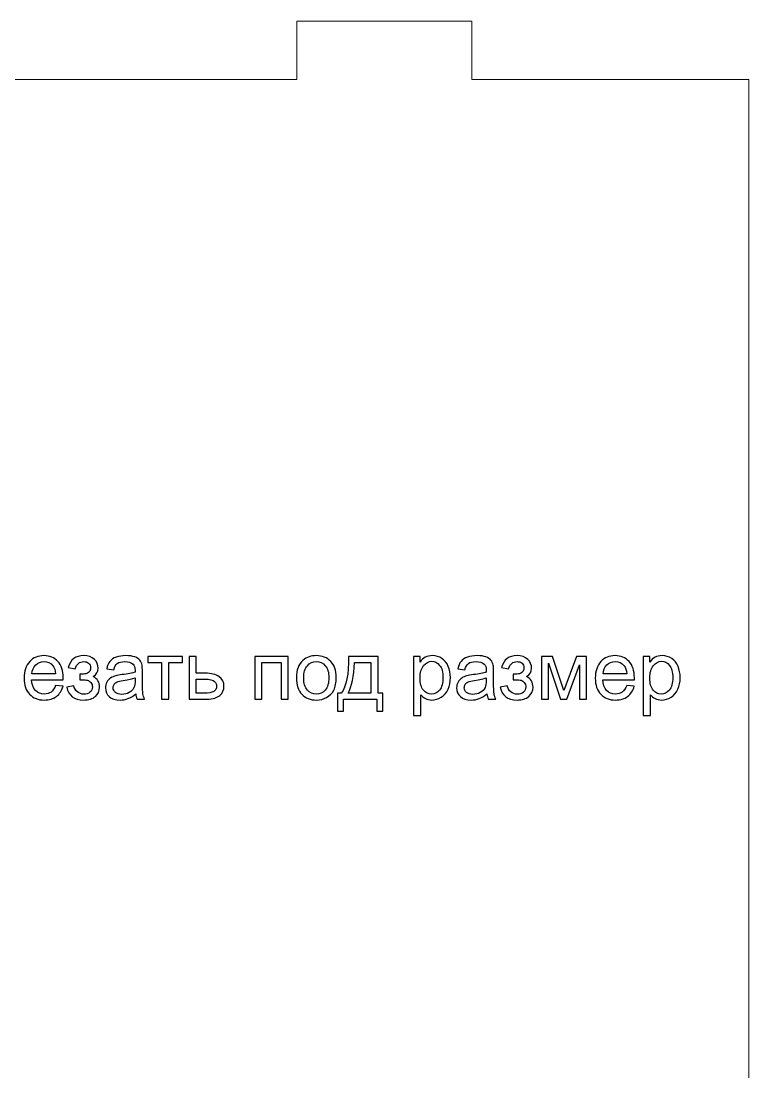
# Model space of a CAD drawing. Header units: millimetres. Extents: x -922 to 947, y -359 to 935.
# Drawn here: x 897.1 to 947, y 20.1 to 92.1 of the extents above; entities that cross this region are included whole.
import ezdxf

# ---------------------------------------------------------------- set-up
doc = ezdxf.new("R2010")
doc.units = ezdxf.units.MM
doc.header["$MEASUREMENT"] = 0
doc.layers.add('Layer 1', color=7, linetype='Continuous')

msp = doc.modelspace()

# ---------------------------------------------------------------- linework, layer by layer
at = {"layer": 'Layer 1', "color": 175, "lineweight": 18}
msp.add_open_spline([(866.0248, 88.1276), (866.0248, 88.1276), (866.0248, 92.1276), (866.0248, 92.1276), (866.0248, 92.1276), (866.0248, 92.1276), (878.0247, 92.1276), (878.0247, 92.1276), (878.0247, 92.1276), (878.0247, 92.1276), (878.0247, 88.1276), (878.0247, 88.1276), (878.0247, 88.1276), (878.0247, 88.1276), (916.0248, 88.1276), (916.0248, 88.1276), (916.0248, 88.1276), (916.0248, 88.1276), (916.0248, 92.1276), (916.0248, 92.1276), (916.0248, 92.1276), (916.0248, 92.1276), (928.0247, 92.1276), (928.0247, 92.1276), (928.0247, 92.1276), (928.0247, 92.1276), (928.0247, 88.1276), (928.0247, 88.1276), (928.0247, 88.1276), (928.0247, 88.1276), (947.0248, 88.1276), (947.0248, 88.1276), (947.0248, 88.1276), (947.0248, 88.1276), (947.0248, -47.8724), (947.0248, -47.8724), (947.0248, -47.8724), (947.0248, -47.8724), (928.0247, -47.8724), (928.0247, -47.8724), (928.0247, -47.8724), (928.0247, -47.8724), (928.0247, -51.8724), (928.0247, -51.8724), (928.0247, -51.8724), (928.0247, -51.8724), (916.0248, -51.8724), (916.0248, -51.8724), (916.0248, -51.8724), (916.0248, -51.8724), (916.0248, -47.8724), (916.0248, -47.8724), (916.0248, -47.8724), (916.0248, -47.8724), (878.0247, -47.8724), (878.0247, -47.8724), (878.0247, -47.8724), (878.0247, -47.8724), (878.0247, -51.8724), (878.0247, -51.8724), (878.0247, -51.8724), (878.0247, -51.8724), (866.0248, -51.8724), (866.0248, -51.8724), (866.0248, -51.8724), (866.0248, -51.8724), (866.0248, -47.8724), (866.0248, -47.8724), (866.0248, -47.8724), (866.0248, -47.8724), (847.0247, -47.8724), (847.0247, -47.8724), (847.0247, -47.8724), (847.0247, -47.8724), (847.0247, 88.1276), (847.0247, 88.1276), (847.0247, 88.1276), (847.0247, 88.1276), (866.0248, 88.1276), (866.0248, 88.1276)], degree=3, knots=[0, 0, 0, 0, 0.047619, 0.047619, 0.047619, 0.047619, 0.0952381, 0.0952381, 0.0952381, 0.0952381, 0.1428571, 0.1428571, 0.1428571, 0.1428571, 0.1904762, 0.1904762, 0.1904762, 0.1904762, 0.2380952, 0.2380952, 0.2380952, 0.2380952, 0.2857143, 0.2857143, 0.2857143, 0.2857143, 0.3333333, 0.3333333, 0.3333333, 0.3333333, 0.3809524, 0.3809524, 0.3809524, 0.3809524, 0.4285714, 0.4285714, 0.4285714, 0.4285714, 0.4761905, 0.4761905, 0.4761905, 0.4761905, 0.5238095, 0.5238095, 0.5238095, 0.5238095, 0.5714286, 0.5714286, 0.5714286, 0.5714286, 0.6190476, 0.6190476, 0.6190476, 0.6190476, 0.6666667, 0.6666667, 0.6666667, 0.6666667, 0.7142857, 0.7142857, 0.7142857, 0.7142857, 0.7619048, 0.7619048, 0.7619048, 0.7619048, 0.8095238, 0.8095238, 0.8095238, 0.8095238, 0.8571429, 0.8571429, 0.8571429, 0.8571429, 0.9047619, 0.9047619, 0.9047619, 0.9047619, 1, 1, 1, 1], dxfattribs=at)
at = {"layer": 'Layer 1', "color": 250}
for points, knots in [([(899.4944, 46.6154), (899.4944, 46.6154), (900.0057, 46.548), (900.0057, 46.548), (900.0057, 46.548), (899.9261, 46.2511), (899.7772, 46.0198), (899.5599, 45.856), (899.5599, 45.856), (899.3427, 45.6921), (899.0655, 45.6097), (898.7275, 45.6097), (898.7275, 45.6097), (898.3024, 45.6097), (897.9653, 45.7408), (897.7162, 46.003), (897.7162, 46.003), (897.4671, 46.2642), (897.3426, 46.6322), (897.3426, 47.1051), (897.3426, 47.1051), (897.3426, 47.5939), (897.4681, 47.9741), (897.7199, 48.2437), (897.7199, 48.2437), (897.9718, 48.5144), (898.2986, 48.6492), (898.7003, 48.6492), (898.7003, 48.6492), (899.0889, 48.6492), (899.4064, 48.5172), (899.6526, 48.2522), (899.6526, 48.2522), (899.8989, 47.9872), (900.0225, 47.6145), (900.0225, 47.1341), (900.0225, 47.1341), (900.0225, 47.1051), (900.0216, 47.0611), (900.0197, 47.003), (900.0197, 47.003), (900.0197, 47.003), (897.8482, 47.003), (897.8482, 47.003), (897.8482, 47.003), (897.867, 46.6837), (897.9568, 46.4384), (898.1198, 46.2689), (898.1198, 46.2689), (898.2818, 46.0994), (898.485, 46.0142), (898.7275, 46.0142), (898.7275, 46.0142), (898.9082, 46.0142), (899.0627, 46.062), (899.1901, 46.1575), (899.1901, 46.1575), (899.3183, 46.253), (899.4195, 46.4056), (899.4944, 46.6154)], [0, 0, 0, 0, 0.0625, 0.0625, 0.0625, 0.0625, 0.125, 0.125, 0.125, 0.125, 0.1875, 0.1875, 0.1875, 0.1875, 0.25, 0.25, 0.25, 0.25, 0.3125, 0.3125, 0.3125, 0.3125, 0.375, 0.375, 0.375, 0.375, 0.4375, 0.4375, 0.4375, 0.4375, 0.5, 0.5, 0.5, 0.5, 0.5625, 0.5625, 0.5625, 0.5625, 0.625, 0.625, 0.625, 0.625, 0.6875, 0.6875, 0.6875, 0.6875, 0.75, 0.75, 0.75, 0.75, 0.8125, 0.8125, 0.8125, 0.8125, 0.875, 0.875, 0.875, 0.875, 1, 1, 1, 1]), ([(897.8763, 47.4076), (897.8763, 47.4076), (899.5, 47.4076), (899.5, 47.4076), (899.5, 47.4076), (899.4785, 47.6529), (899.4157, 47.8364), (899.3137, 47.9591), (899.3137, 47.9591), (899.1573, 48.1492), (898.9532, 48.2447), (898.7031, 48.2447), (898.7031, 48.2447), (898.4765, 48.2447), (898.2865, 48.1688), (898.1319, 48.0171), (898.1319, 48.0171), (897.9784, 47.8654), (897.8932, 47.6623), (897.8763, 47.4076)], [0, 0, 0, 0, 0.1666667, 0.1666667, 0.1666667, 0.1666667, 0.3333333, 0.3333333, 0.3333333, 0.3333333, 0.5, 0.5, 0.5, 0.5, 0.6666667, 0.6666667, 0.6666667, 0.6666667, 1, 1, 1, 1]), ([(901.1527, 46.9918), (901.1527, 46.9918), (901.1527, 47.3795), (901.1527, 47.3795), (901.1527, 47.3795), (901.3606, 47.3813), (901.5029, 47.3898), (901.5778, 47.4038), (901.5778, 47.4038), (901.6537, 47.4188), (901.7258, 47.4619), (901.7932, 47.5349), (901.7932, 47.5349), (901.8606, 47.6079), (901.8943, 47.6988), (901.8943, 47.8083), (901.8943, 47.8083), (901.8943, 47.9404), (901.8503, 48.0471), (901.7614, 48.1258), (901.7614, 48.1258), (901.6724, 48.2054), (901.5582, 48.2447), (901.4168, 48.2447), (901.4168, 48.2447), (901.1387, 48.2447), (900.9439, 48.0818), (900.8325, 47.7559), (900.8325, 47.7559), (900.8325, 47.7559), (900.3605, 47.8345), (900.3605, 47.8345), (900.3605, 47.8345), (900.5066, 48.3776), (900.8606, 48.6492), (901.4205, 48.6492), (901.4205, 48.6492), (901.7314, 48.6492), (901.9749, 48.5649), (902.1518, 48.3954), (902.1518, 48.3954), (902.3288, 48.226), (902.4168, 48.0237), (902.4168, 47.7887), (902.4168, 47.7887), (902.4168, 47.5518), (902.3017, 47.3626), (902.0722, 47.2231), (902.0722, 47.2231), (902.2193, 47.1444), (902.3288, 47.0442), (902.4028, 46.9225), (902.4028, 46.9225), (902.4758, 46.8008), (902.5123, 46.6566), (902.5123, 46.4899), (902.5123, 46.4899), (902.5123, 46.2286), (902.4168, 46.017), (902.2267, 45.8541), (902.2267, 45.8541), (902.0357, 45.6912), (901.7698, 45.6097), (901.4271, 45.6097), (901.4271, 45.6097), (900.7622, 45.6097), (900.3765, 45.9037), (900.2706, 46.4918), (900.2706, 46.4918), (900.2706, 46.4918), (900.737, 46.5929), (900.737, 46.5929), (900.737, 46.5929), (900.7791, 46.4075), (900.8643, 46.2633), (900.9935, 46.1612), (900.9935, 46.1612), (901.1227, 46.0592), (901.2698, 46.0086), (901.4364, 46.0086), (901.4364, 46.0086), (901.6031, 46.0086), (901.7417, 46.0554), (901.8522, 46.15), (901.8522, 46.15), (901.9627, 46.2436), (902.0179, 46.3635), (902.0179, 46.5096), (902.0179, 46.5096), (902.0179, 46.6229), (901.9833, 46.7212), (901.914, 46.8055), (901.914, 46.8055), (901.8447, 46.8897), (901.7707, 46.9422), (901.6921, 46.9628), (901.6921, 46.9628), (901.6134, 46.9843), (901.4711, 46.9946), (901.2651, 46.9946), (901.2651, 46.9946), (901.2482, 46.9946), (901.2108, 46.9937), (901.1527, 46.9918)], [0, 0, 0, 0, 0.037037, 0.037037, 0.037037, 0.037037, 0.0740741, 0.0740741, 0.0740741, 0.0740741, 0.1111111, 0.1111111, 0.1111111, 0.1111111, 0.1481481, 0.1481481, 0.1481481, 0.1481481, 0.1851852, 0.1851852, 0.1851852, 0.1851852, 0.2222222, 0.2222222, 0.2222222, 0.2222222, 0.2592593, 0.2592593, 0.2592593, 0.2592593, 0.2962963, 0.2962963, 0.2962963, 0.2962963, 0.3333333, 0.3333333, 0.3333333, 0.3333333, 0.3703704, 0.3703704, 0.3703704, 0.3703704, 0.4074074, 0.4074074, 0.4074074, 0.4074074, 0.4444444, 0.4444444, 0.4444444, 0.4444444, 0.4814815, 0.4814815, 0.4814815, 0.4814815, 0.5185185, 0.5185185, 0.5185185, 0.5185185, 0.5555556, 0.5555556, 0.5555556, 0.5555556, 0.5925926, 0.5925926, 0.5925926, 0.5925926, 0.6296296, 0.6296296, 0.6296296, 0.6296296, 0.6666667, 0.6666667, 0.6666667, 0.6666667, 0.7037037, 0.7037037, 0.7037037, 0.7037037, 0.7407407, 0.7407407, 0.7407407, 0.7407407, 0.7777778, 0.7777778, 0.7777778, 0.7777778, 0.8148148, 0.8148148, 0.8148148, 0.8148148, 0.8518519, 0.8518519, 0.8518519, 0.8518519, 0.8888889, 0.8888889, 0.8888889, 0.8888889, 0.9259259, 0.9259259, 0.9259259, 0.9259259, 1, 1, 1, 1]), ([(904.9872, 46.0367), (904.8037, 45.8803), (904.6267, 45.7708), (904.4572, 45.7061), (904.4572, 45.7061), (904.2877, 45.6415), (904.1061, 45.6097), (903.9113, 45.6097), (903.9113, 45.6097), (903.5911, 45.6097), (903.3448, 45.6874), (903.1725, 45.8438), (903.1725, 45.8438), (903.0002, 45.9992), (902.9141, 46.1987), (902.9141, 46.4412), (902.9141, 46.4412), (902.9141, 46.5835), (902.9468, 46.7137), (903.0114, 46.8317), (903.0114, 46.8317), (903.077, 46.9497), (903.1622, 47.0433), (903.2671, 47.1145), (903.2671, 47.1145), (903.3729, 47.1856), (903.4909, 47.2399), (903.6229, 47.2765), (903.6229, 47.2765), (903.7203, 47.3017), (903.8673, 47.3261), (904.063, 47.3504), (904.063, 47.3504), (904.4619, 47.3973), (904.7569, 47.4544), (904.9451, 47.5199), (904.9451, 47.5199), (904.9469, 47.5873), (904.9479, 47.6304), (904.9479, 47.6482), (904.9479, 47.6482), (904.9479, 47.8486), (904.9011, 47.99), (904.8074, 48.0724), (904.8074, 48.0724), (904.681, 48.1838), (904.4928, 48.2391), (904.2437, 48.2391), (904.2437, 48.2391), (904.0106, 48.2391), (903.8383, 48.1979), (903.7278, 48.1164), (903.7278, 48.1164), (903.6163, 48.0349), (903.5349, 47.8907), (903.4815, 47.6829), (903.4815, 47.6829), (903.4815, 47.6829), (902.9983, 47.7503), (902.9983, 47.7503), (902.9983, 47.7503), (903.0423, 47.9572), (903.1144, 48.1248), (903.2156, 48.2522), (903.2156, 48.2522), (903.3167, 48.3795), (903.4628, 48.4769), (903.6538, 48.5462), (903.6538, 48.5462), (903.8439, 48.6146), (904.0658, 48.6492), (904.3168, 48.6492), (904.3168, 48.6492), (904.5658, 48.6492), (904.769, 48.6202), (904.9254, 48.5612), (904.9254, 48.5612), (905.0808, 48.5022), (905.196, 48.4291), (905.2691, 48.3402), (905.2691, 48.3402), (905.3421, 48.2512), (905.3936, 48.1389), (905.4236, 48.0031), (905.4236, 48.0031), (905.4395, 47.9188), (905.4479, 47.7671), (905.4479, 47.5489), (905.4479, 47.5489), (905.4479, 47.5489), (905.4479, 46.8935), (905.4479, 46.8935), (905.4479, 46.8935), (905.4479, 46.4356), (905.4582, 46.1462), (905.4788, 46.0236), (905.4788, 46.0236), (905.4985, 45.9009), (905.5397, 45.7839), (905.5996, 45.6715), (905.5996, 45.6715), (905.5996, 45.6715), (905.0827, 45.6715), (905.0827, 45.6715), (905.0827, 45.6715), (905.0331, 45.7754), (905.0013, 45.8972), (904.9872, 46.0367)], [0, 0, 0, 0, 0.0357143, 0.0357143, 0.0357143, 0.0357143, 0.0714286, 0.0714286, 0.0714286, 0.0714286, 0.1071429, 0.1071429, 0.1071429, 0.1071429, 0.1428571, 0.1428571, 0.1428571, 0.1428571, 0.1785714, 0.1785714, 0.1785714, 0.1785714, 0.2142857, 0.2142857, 0.2142857, 0.2142857, 0.25, 0.25, 0.25, 0.25, 0.2857143, 0.2857143, 0.2857143, 0.2857143, 0.3214286, 0.3214286, 0.3214286, 0.3214286, 0.3571429, 0.3571429, 0.3571429, 0.3571429, 0.3928571, 0.3928571, 0.3928571, 0.3928571, 0.4285714, 0.4285714, 0.4285714, 0.4285714, 0.4642857, 0.4642857, 0.4642857, 0.4642857, 0.5, 0.5, 0.5, 0.5, 0.5357143, 0.5357143, 0.5357143, 0.5357143, 0.5714286, 0.5714286, 0.5714286, 0.5714286, 0.6071429, 0.6071429, 0.6071429, 0.6071429, 0.6428571, 0.6428571, 0.6428571, 0.6428571, 0.6785714, 0.6785714, 0.6785714, 0.6785714, 0.7142857, 0.7142857, 0.7142857, 0.7142857, 0.75, 0.75, 0.75, 0.75, 0.7857143, 0.7857143, 0.7857143, 0.7857143, 0.8214286, 0.8214286, 0.8214286, 0.8214286, 0.8571429, 0.8571429, 0.8571429, 0.8571429, 0.8928571, 0.8928571, 0.8928571, 0.8928571, 0.9285714, 0.9285714, 0.9285714, 0.9285714, 1, 1, 1, 1]), ([(905.8253, 48.5874), (905.8253, 48.5874), (908.185, 48.5874), (908.185, 48.5874), (908.185, 48.5874), (908.185, 48.5874), (908.185, 48.1773), (908.185, 48.1773), (908.185, 48.1773), (908.185, 48.1773), (907.2523, 48.1773), (907.2523, 48.1773), (907.2523, 48.1773), (907.2523, 48.1773), (907.2523, 45.6715), (907.2523, 45.6715), (907.2523, 45.6715), (907.2523, 45.6715), (906.7579, 45.6715), (906.7579, 45.6715), (906.7579, 45.6715), (906.7579, 45.6715), (906.7579, 48.1773), (906.7579, 48.1773), (906.7579, 48.1773), (906.7579, 48.1773), (905.8253, 48.1773), (905.8253, 48.1773), (905.8253, 48.1773), (905.8253, 48.1773), (905.8253, 48.5874), (905.8253, 48.5874)], [0, 0, 0, 0, 0.1111111, 0.1111111, 0.1111111, 0.1111111, 0.2222222, 0.2222222, 0.2222222, 0.2222222, 0.3333333, 0.3333333, 0.3333333, 0.3333333, 0.4444444, 0.4444444, 0.4444444, 0.4444444, 0.5555556, 0.5555556, 0.5555556, 0.5555556, 0.6666667, 0.6666667, 0.6666667, 0.6666667, 0.7777778, 0.7777778, 0.7777778, 0.7777778, 1, 1, 1, 1]), ([(908.6457, 48.5874), (908.6457, 48.5874), (909.1401, 48.5874), (909.1401, 48.5874), (909.1401, 48.5874), (909.1401, 48.5874), (909.1401, 47.4469), (909.1401, 47.4469), (909.1401, 47.4469), (909.1401, 47.4469), (909.7656, 47.4469), (909.7656, 47.4469), (909.7656, 47.4469), (910.1738, 47.4469), (910.4875, 47.3682), (910.7085, 47.21), (910.7085, 47.21), (910.9286, 47.0517), (911.0391, 46.8336), (911.0391, 46.5554), (911.0391, 46.5554), (911.0391, 46.312), (910.9473, 46.1041), (910.7628, 45.9309), (910.7628, 45.9309), (910.5793, 45.7576), (910.2853, 45.6715), (909.8808, 45.6715), (909.8808, 45.6715), (909.8808, 45.6715), (908.6457, 45.6715), (908.6457, 45.6715), (908.6457, 45.6715), (908.6457, 45.6715), (908.6457, 48.5874), (908.6457, 48.5874)], [0, 0, 0, 0, 0.1, 0.1, 0.1, 0.1, 0.2, 0.2, 0.2, 0.2, 0.3, 0.3, 0.3, 0.3, 0.4, 0.4, 0.4, 0.4, 0.5, 0.5, 0.5, 0.5, 0.6, 0.6, 0.6, 0.6, 0.7, 0.7, 0.7, 0.7, 0.8, 0.8, 0.8, 0.8, 1, 1, 1, 1]), ([(913.145, 48.5874), (913.145, 48.5874), (915.4485, 48.5874), (915.4485, 48.5874), (915.4485, 48.5874), (915.4485, 48.5874), (915.4485, 45.6715), (915.4485, 45.6715), (915.4485, 45.6715), (915.4485, 45.6715), (914.9541, 45.6715), (914.9541, 45.6715), (914.9541, 45.6715), (914.9541, 45.6715), (914.9541, 48.1773), (914.9541, 48.1773), (914.9541, 48.1773), (914.9541, 48.1773), (913.6394, 48.1773), (913.6394, 48.1773), (913.6394, 48.1773), (913.6394, 48.1773), (913.6394, 45.6715), (913.6394, 45.6715), (913.6394, 45.6715), (913.6394, 45.6715), (913.145, 45.6715), (913.145, 45.6715), (913.145, 45.6715), (913.145, 45.6715), (913.145, 48.5874), (913.145, 48.5874)], [0, 0, 0, 0, 0.1111111, 0.1111111, 0.1111111, 0.1111111, 0.2222222, 0.2222222, 0.2222222, 0.2222222, 0.3333333, 0.3333333, 0.3333333, 0.3333333, 0.4444444, 0.4444444, 0.4444444, 0.4444444, 0.5555556, 0.5555556, 0.5555556, 0.5555556, 0.6666667, 0.6666667, 0.6666667, 0.6666667, 0.7777778, 0.7777778, 0.7777778, 0.7777778, 1, 1, 1, 1]), ([(916.0019, 47.1294), (916.0019, 47.6679), (916.1517, 48.0668), (916.4523, 48.3261), (916.4523, 48.3261), (916.7023, 48.5415), (917.0085, 48.6492), (917.369, 48.6492), (917.369, 48.6492), (917.7689, 48.6492), (918.0966, 48.5181), (918.3513, 48.2559), (918.3513, 48.2559), (918.605, 47.9947), (918.7324, 47.6323), (918.7324, 47.1706), (918.7324, 47.1706), (918.7324, 46.7961), (918.6762, 46.5021), (918.5638, 46.2876), (918.5638, 46.2876), (918.4515, 46.0732), (918.2876, 45.9065), (918.0722, 45.7876), (918.0722, 45.7876), (917.8578, 45.6687), (917.6228, 45.6097), (917.369, 45.6097), (917.369, 45.6097), (916.9608, 45.6097), (916.6312, 45.7399), (916.3793, 46.0011), (916.3793, 46.0011), (916.1274, 46.2624), (916.0019, 46.6388), (916.0019, 47.1294)], [0, 0, 0, 0, 0.1, 0.1, 0.1, 0.1, 0.2, 0.2, 0.2, 0.2, 0.3, 0.3, 0.3, 0.3, 0.4, 0.4, 0.4, 0.4, 0.5, 0.5, 0.5, 0.5, 0.6, 0.6, 0.6, 0.6, 0.7, 0.7, 0.7, 0.7, 0.8, 0.8, 0.8, 0.8, 1, 1, 1, 1]), ([(919.5761, 48.5874), (919.5761, 48.5874), (921.6099, 48.5874), (921.6099, 48.5874), (921.6099, 48.5874), (921.6099, 48.5874), (921.6099, 46.076), (921.6099, 46.076), (921.6099, 46.076), (921.6099, 46.076), (921.9245, 46.076), (921.9245, 46.076), (921.9245, 46.076), (921.9245, 46.076), (921.9245, 44.8456), (921.9245, 44.8456), (921.9245, 44.8456), (921.9245, 44.8456), (921.52, 44.8456), (921.52, 44.8456), (921.52, 44.8456), (921.52, 44.8456), (921.52, 45.6715), (921.52, 45.6715), (921.52, 45.6715), (921.52, 45.6715), (919.2221, 45.6715), (919.2221, 45.6715), (919.2221, 45.6715), (919.2221, 45.6715), (919.2221, 44.8456), (919.2221, 44.8456), (919.2221, 44.8456), (919.2221, 44.8456), (918.8176, 44.8456), (918.8176, 44.8456), (918.8176, 44.8456), (918.8176, 44.8456), (918.8176, 46.076), (918.8176, 46.076), (918.8176, 46.076), (918.8176, 46.076), (919.076, 46.076), (919.076, 46.076), (919.076, 46.076), (919.4244, 46.5489), (919.5911, 47.386), (919.5761, 48.5874)], [0, 0, 0, 0, 0.0769231, 0.0769231, 0.0769231, 0.0769231, 0.1538462, 0.1538462, 0.1538462, 0.1538462, 0.2307692, 0.2307692, 0.2307692, 0.2307692, 0.3076923, 0.3076923, 0.3076923, 0.3076923, 0.3846154, 0.3846154, 0.3846154, 0.3846154, 0.4615385, 0.4615385, 0.4615385, 0.4615385, 0.5384615, 0.5384615, 0.5384615, 0.5384615, 0.6153846, 0.6153846, 0.6153846, 0.6153846, 0.6923077, 0.6923077, 0.6923077, 0.6923077, 0.7692308, 0.7692308, 0.7692308, 0.7692308, 0.8461538, 0.8461538, 0.8461538, 0.8461538, 1, 1, 1, 1]), ([(924.0277, 44.5535), (924.0277, 44.5535), (924.0277, 48.5874), (924.0277, 48.5874), (924.0277, 48.5874), (924.0277, 48.5874), (924.4772, 48.5874), (924.4772, 48.5874), (924.4772, 48.5874), (924.4772, 48.5874), (924.4772, 48.2044), (924.4772, 48.2044), (924.4772, 48.2044), (924.583, 48.3524), (924.7028, 48.4638), (924.8367, 48.5378), (924.8367, 48.5378), (924.9697, 48.6117), (925.1317, 48.6492), (925.3218, 48.6492), (925.3218, 48.6492), (925.5709, 48.6492), (925.79, 48.5855), (925.9801, 48.4572), (925.9801, 48.4572), (926.1702, 48.3299), (926.3134, 48.1492), (926.4108, 47.9169), (926.4108, 47.9169), (926.5073, 47.6838), (926.5559, 47.4291), (926.5559, 47.151), (926.5559, 47.151), (926.5559, 46.8542), (926.5026, 46.5863), (926.3958, 46.3476), (926.3958, 46.3476), (926.2891, 46.1097), (926.1336, 45.9271), (925.9295, 45.7998), (925.9295, 45.7998), (925.7263, 45.6734), (925.5119, 45.6097), (925.2871, 45.6097), (925.2871, 45.6097), (925.1223, 45.6097), (924.9744, 45.6443), (924.8442, 45.7136), (924.8442, 45.7136), (924.7131, 45.7829), (924.6064, 45.87), (924.5221, 45.9758), (924.5221, 45.9758), (924.5221, 45.9758), (924.5221, 44.5535), (924.5221, 44.5535), (924.5221, 44.5535), (924.5221, 44.5535), (924.0277, 44.5535), (924.0277, 44.5535)], [0, 0, 0, 0, 0.0625, 0.0625, 0.0625, 0.0625, 0.125, 0.125, 0.125, 0.125, 0.1875, 0.1875, 0.1875, 0.1875, 0.25, 0.25, 0.25, 0.25, 0.3125, 0.3125, 0.3125, 0.3125, 0.375, 0.375, 0.375, 0.375, 0.4375, 0.4375, 0.4375, 0.4375, 0.5, 0.5, 0.5, 0.5, 0.5625, 0.5625, 0.5625, 0.5625, 0.625, 0.625, 0.625, 0.625, 0.6875, 0.6875, 0.6875, 0.6875, 0.75, 0.75, 0.75, 0.75, 0.8125, 0.8125, 0.8125, 0.8125, 0.875, 0.875, 0.875, 0.875, 1, 1, 1, 1]), ([(924.4772, 47.1117), (924.4772, 46.738), (924.553, 46.4618), (924.7038, 46.283), (924.7038, 46.283), (924.8555, 46.1041), (925.039, 46.0142), (925.2544, 46.0142), (925.2544, 46.0142), (925.4735, 46.0142), (925.6608, 46.1069), (925.8162, 46.2923), (925.8162, 46.2923), (925.9726, 46.4777), (926.0503, 46.7643), (926.0503, 47.1529), (926.0503, 47.1529), (926.0503, 47.5237), (925.9744, 47.8008), (925.8218, 47.9853), (925.8218, 47.9853), (925.6692, 48.1698), (925.4875, 48.2615), (925.2759, 48.2615), (925.2759, 48.2615), (925.0662, 48.2615), (924.8808, 48.1632), (924.7197, 47.9675), (924.7197, 47.9675), (924.5577, 47.7709), (924.4772, 47.4862), (924.4772, 47.1117)], [0, 0, 0, 0, 0.1111111, 0.1111111, 0.1111111, 0.1111111, 0.2222222, 0.2222222, 0.2222222, 0.2222222, 0.3333333, 0.3333333, 0.3333333, 0.3333333, 0.4444444, 0.4444444, 0.4444444, 0.4444444, 0.5555556, 0.5555556, 0.5555556, 0.5555556, 0.6666667, 0.6666667, 0.6666667, 0.6666667, 0.7777778, 0.7777778, 0.7777778, 0.7777778, 1, 1, 1, 1]), ([(929.057, 46.0367), (928.8735, 45.8803), (928.6965, 45.7708), (928.527, 45.7061), (928.527, 45.7061), (928.3575, 45.6415), (928.1759, 45.6097), (927.9811, 45.6097), (927.9811, 45.6097), (927.6609, 45.6097), (927.4146, 45.6874), (927.2423, 45.8438), (927.2423, 45.8438), (927.07, 45.9992), (926.9839, 46.1987), (926.9839, 46.4412), (926.9839, 46.4412), (926.9839, 46.5835), (927.0166, 46.7137), (927.0812, 46.8317), (927.0812, 46.8317), (927.1468, 46.9497), (927.232, 47.0433), (927.3369, 47.1145), (927.3369, 47.1145), (927.4427, 47.1856), (927.5607, 47.2399), (927.6927, 47.2765), (927.6927, 47.2765), (927.7901, 47.3017), (927.9371, 47.3261), (928.1328, 47.3504), (928.1328, 47.3504), (928.5317, 47.3973), (928.8267, 47.4544), (929.0149, 47.5199), (929.0149, 47.5199), (929.0167, 47.5873), (929.0177, 47.6304), (929.0177, 47.6482), (929.0177, 47.6482), (929.0177, 47.8486), (928.9709, 47.99), (928.8772, 48.0724), (928.8772, 48.0724), (928.7508, 48.1838), (928.5626, 48.2391), (928.3135, 48.2391), (928.3135, 48.2391), (928.0804, 48.2391), (927.9081, 48.1979), (927.7976, 48.1164), (927.7976, 48.1164), (927.6861, 48.0349), (927.6047, 47.8907), (927.5513, 47.6829), (927.5513, 47.6829), (927.5513, 47.6829), (927.0681, 47.7503), (927.0681, 47.7503), (927.0681, 47.7503), (927.1121, 47.9572), (927.1842, 48.1248), (927.2854, 48.2522), (927.2854, 48.2522), (927.3865, 48.3795), (927.5326, 48.4769), (927.7236, 48.5462), (927.7236, 48.5462), (927.9137, 48.6146), (928.1356, 48.6492), (928.3866, 48.6492), (928.3866, 48.6492), (928.6356, 48.6492), (928.8388, 48.6202), (928.9952, 48.5612), (928.9952, 48.5612), (929.1506, 48.5022), (929.2658, 48.4291), (929.3389, 48.3402), (929.3389, 48.3402), (929.4119, 48.2512), (929.4634, 48.1389), (929.4934, 48.0031), (929.4934, 48.0031), (929.5093, 47.9188), (929.5177, 47.7671), (929.5177, 47.5489), (929.5177, 47.5489), (929.5177, 47.5489), (929.5177, 46.8935), (929.5177, 46.8935), (929.5177, 46.8935), (929.5177, 46.4356), (929.528, 46.1462), (929.5486, 46.0236), (929.5486, 46.0236), (929.5683, 45.9009), (929.6095, 45.7839), (929.6694, 45.6715), (929.6694, 45.6715), (929.6694, 45.6715), (929.1525, 45.6715), (929.1525, 45.6715), (929.1525, 45.6715), (929.1029, 45.7754), (929.0711, 45.8972), (929.057, 46.0367)], [0, 0, 0, 0, 0.0357143, 0.0357143, 0.0357143, 0.0357143, 0.0714286, 0.0714286, 0.0714286, 0.0714286, 0.1071429, 0.1071429, 0.1071429, 0.1071429, 0.1428571, 0.1428571, 0.1428571, 0.1428571, 0.1785714, 0.1785714, 0.1785714, 0.1785714, 0.2142857, 0.2142857, 0.2142857, 0.2142857, 0.25, 0.25, 0.25, 0.25, 0.2857143, 0.2857143, 0.2857143, 0.2857143, 0.3214286, 0.3214286, 0.3214286, 0.3214286, 0.3571429, 0.3571429, 0.3571429, 0.3571429, 0.3928571, 0.3928571, 0.3928571, 0.3928571, 0.4285714, 0.4285714, 0.4285714, 0.4285714, 0.4642857, 0.4642857, 0.4642857, 0.4642857, 0.5, 0.5, 0.5, 0.5, 0.5357143, 0.5357143, 0.5357143, 0.5357143, 0.5714286, 0.5714286, 0.5714286, 0.5714286, 0.6071429, 0.6071429, 0.6071429, 0.6071429, 0.6428571, 0.6428571, 0.6428571, 0.6428571, 0.6785714, 0.6785714, 0.6785714, 0.6785714, 0.7142857, 0.7142857, 0.7142857, 0.7142857, 0.75, 0.75, 0.75, 0.75, 0.7857143, 0.7857143, 0.7857143, 0.7857143, 0.8214286, 0.8214286, 0.8214286, 0.8214286, 0.8571429, 0.8571429, 0.8571429, 0.8571429, 0.8928571, 0.8928571, 0.8928571, 0.8928571, 0.9285714, 0.9285714, 0.9285714, 0.9285714, 1, 1, 1, 1]), ([(930.8605, 46.9918), (930.8605, 46.9918), (930.8605, 47.3795), (930.8605, 47.3795), (930.8605, 47.3795), (931.0684, 47.3813), (931.2107, 47.3898), (931.2856, 47.4038), (931.2856, 47.4038), (931.3615, 47.4188), (931.4336, 47.4619), (931.501, 47.5349), (931.501, 47.5349), (931.5684, 47.6079), (931.6021, 47.6988), (931.6021, 47.8083), (931.6021, 47.8083), (931.6021, 47.9404), (931.5581, 48.0471), (931.4692, 48.1258), (931.4692, 48.1258), (931.3802, 48.2054), (931.266, 48.2447), (931.1246, 48.2447), (931.1246, 48.2447), (930.8465, 48.2447), (930.6517, 48.0818), (930.5403, 47.7559), (930.5403, 47.7559), (930.5403, 47.7559), (930.0683, 47.8345), (930.0683, 47.8345), (930.0683, 47.8345), (930.2144, 48.3776), (930.5684, 48.6492), (931.1283, 48.6492), (931.1283, 48.6492), (931.4392, 48.6492), (931.6827, 48.5649), (931.8596, 48.3954), (931.8596, 48.3954), (932.0366, 48.226), (932.1246, 48.0237), (932.1246, 47.7887), (932.1246, 47.7887), (932.1246, 47.5518), (932.0095, 47.3626), (931.78, 47.2231), (931.78, 47.2231), (931.9271, 47.1444), (932.0366, 47.0442), (932.1106, 46.9225), (932.1106, 46.9225), (932.1836, 46.8008), (932.2201, 46.6566), (932.2201, 46.4899), (932.2201, 46.4899), (932.2201, 46.2286), (932.1246, 46.017), (931.9345, 45.8541), (931.9345, 45.8541), (931.7435, 45.6912), (931.4776, 45.6097), (931.1349, 45.6097), (931.1349, 45.6097), (930.47, 45.6097), (930.0843, 45.9037), (929.9784, 46.4918), (929.9784, 46.4918), (929.9784, 46.4918), (930.4448, 46.5929), (930.4448, 46.5929), (930.4448, 46.5929), (930.4869, 46.4075), (930.5721, 46.2633), (930.7013, 46.1612), (930.7013, 46.1612), (930.8305, 46.0592), (930.9776, 46.0086), (931.1442, 46.0086), (931.1442, 46.0086), (931.3109, 46.0086), (931.4495, 46.0554), (931.56, 46.15), (931.56, 46.15), (931.6705, 46.2436), (931.7257, 46.3635), (931.7257, 46.5096), (931.7257, 46.5096), (931.7257, 46.6229), (931.6911, 46.7212), (931.6218, 46.8055), (931.6218, 46.8055), (931.5525, 46.8897), (931.4785, 46.9422), (931.3999, 46.9628), (931.3999, 46.9628), (931.3212, 46.9843), (931.1789, 46.9946), (930.9729, 46.9946), (930.9729, 46.9946), (930.956, 46.9946), (930.9186, 46.9937), (930.8605, 46.9918)], [0, 0, 0, 0, 0.037037, 0.037037, 0.037037, 0.037037, 0.0740741, 0.0740741, 0.0740741, 0.0740741, 0.1111111, 0.1111111, 0.1111111, 0.1111111, 0.1481481, 0.1481481, 0.1481481, 0.1481481, 0.1851852, 0.1851852, 0.1851852, 0.1851852, 0.2222222, 0.2222222, 0.2222222, 0.2222222, 0.2592593, 0.2592593, 0.2592593, 0.2592593, 0.2962963, 0.2962963, 0.2962963, 0.2962963, 0.3333333, 0.3333333, 0.3333333, 0.3333333, 0.3703704, 0.3703704, 0.3703704, 0.3703704, 0.4074074, 0.4074074, 0.4074074, 0.4074074, 0.4444444, 0.4444444, 0.4444444, 0.4444444, 0.4814815, 0.4814815, 0.4814815, 0.4814815, 0.5185185, 0.5185185, 0.5185185, 0.5185185, 0.5555556, 0.5555556, 0.5555556, 0.5555556, 0.5925926, 0.5925926, 0.5925926, 0.5925926, 0.6296296, 0.6296296, 0.6296296, 0.6296296, 0.6666667, 0.6666667, 0.6666667, 0.6666667, 0.7037037, 0.7037037, 0.7037037, 0.7037037, 0.7407407, 0.7407407, 0.7407407, 0.7407407, 0.7777778, 0.7777778, 0.7777778, 0.7777778, 0.8148148, 0.8148148, 0.8148148, 0.8148148, 0.8518519, 0.8518519, 0.8518519, 0.8518519, 0.8888889, 0.8888889, 0.8888889, 0.8888889, 0.9259259, 0.9259259, 0.9259259, 0.9259259, 1, 1, 1, 1]), ([(932.8073, 48.5874), (932.8073, 48.5874), (933.5676, 48.5874), (933.5676, 48.5874), (933.5676, 48.5874), (933.5676, 48.5874), (934.3382, 46.2539), (934.3382, 46.2539), (934.3382, 46.2539), (934.3382, 46.2539), (935.1913, 48.5874), (935.1913, 48.5874), (935.1913, 48.5874), (935.1913, 48.5874), (935.8973, 48.5874), (935.8973, 48.5874), (935.8973, 48.5874), (935.8973, 48.5874), (935.8973, 45.6715), (935.8973, 45.6715), (935.8973, 45.6715), (935.8973, 45.6715), (935.4029, 45.6715), (935.4029, 45.6715), (935.4029, 45.6715), (935.4029, 45.6715), (935.4029, 48.019), (935.4029, 48.019), (935.4029, 48.019), (935.4029, 48.019), (934.5443, 45.6715), (934.5443, 45.6715), (934.5443, 45.6715), (934.5443, 45.6715), (934.1023, 45.6715), (934.1023, 45.6715), (934.1023, 45.6715), (934.1023, 45.6715), (933.2904, 48.1314), (933.2904, 48.1314), (933.2904, 48.1314), (933.2904, 48.1314), (933.2904, 45.6715), (933.2904, 45.6715), (933.2904, 45.6715), (933.2904, 45.6715), (932.8073, 45.6715), (932.8073, 45.6715), (932.8073, 45.6715), (932.8073, 45.6715), (932.8073, 48.5874), (932.8073, 48.5874)], [0, 0, 0, 0, 0.0714286, 0.0714286, 0.0714286, 0.0714286, 0.1428571, 0.1428571, 0.1428571, 0.1428571, 0.2142857, 0.2142857, 0.2142857, 0.2142857, 0.2857143, 0.2857143, 0.2857143, 0.2857143, 0.3571429, 0.3571429, 0.3571429, 0.3571429, 0.4285714, 0.4285714, 0.4285714, 0.4285714, 0.5, 0.5, 0.5, 0.5, 0.5714286, 0.5714286, 0.5714286, 0.5714286, 0.6428571, 0.6428571, 0.6428571, 0.6428571, 0.7142857, 0.7142857, 0.7142857, 0.7142857, 0.7857143, 0.7857143, 0.7857143, 0.7857143, 0.8571429, 0.8571429, 0.8571429, 0.8571429, 1, 1, 1, 1]), ([(938.6419, 46.6154), (938.6419, 46.6154), (939.1532, 46.548), (939.1532, 46.548), (939.1532, 46.548), (939.0736, 46.2511), (938.9247, 46.0198), (938.7074, 45.856), (938.7074, 45.856), (938.4902, 45.6921), (938.213, 45.6097), (937.875, 45.6097), (937.875, 45.6097), (937.4499, 45.6097), (937.1128, 45.7408), (936.8637, 46.003), (936.8637, 46.003), (936.6146, 46.2642), (936.4901, 46.6322), (936.4901, 47.1051), (936.4901, 47.1051), (936.4901, 47.5939), (936.6156, 47.9741), (936.8674, 48.2437), (936.8674, 48.2437), (937.1193, 48.5144), (937.4461, 48.6492), (937.8478, 48.6492), (937.8478, 48.6492), (938.2364, 48.6492), (938.5539, 48.5172), (938.8001, 48.2522), (938.8001, 48.2522), (939.0464, 47.9872), (939.17, 47.6145), (939.17, 47.1341), (939.17, 47.1341), (939.17, 47.1051), (939.1691, 47.0611), (939.1672, 47.003), (939.1672, 47.003), (939.1672, 47.003), (936.9957, 47.003), (936.9957, 47.003), (936.9957, 47.003), (937.0145, 46.6837), (937.1043, 46.4384), (937.2673, 46.2689), (937.2673, 46.2689), (937.4293, 46.0994), (937.6325, 46.0142), (937.875, 46.0142), (937.875, 46.0142), (938.0557, 46.0142), (938.2102, 46.062), (938.3376, 46.1575), (938.3376, 46.1575), (938.4658, 46.253), (938.567, 46.4056), (938.6419, 46.6154)], [0, 0, 0, 0, 0.0625, 0.0625, 0.0625, 0.0625, 0.125, 0.125, 0.125, 0.125, 0.1875, 0.1875, 0.1875, 0.1875, 0.25, 0.25, 0.25, 0.25, 0.3125, 0.3125, 0.3125, 0.3125, 0.375, 0.375, 0.375, 0.375, 0.4375, 0.4375, 0.4375, 0.4375, 0.5, 0.5, 0.5, 0.5, 0.5625, 0.5625, 0.5625, 0.5625, 0.625, 0.625, 0.625, 0.625, 0.6875, 0.6875, 0.6875, 0.6875, 0.75, 0.75, 0.75, 0.75, 0.8125, 0.8125, 0.8125, 0.8125, 0.875, 0.875, 0.875, 0.875, 1, 1, 1, 1]), ([(937.0238, 47.4076), (937.0238, 47.4076), (938.6475, 47.4076), (938.6475, 47.4076), (938.6475, 47.4076), (938.626, 47.6529), (938.5632, 47.8364), (938.4612, 47.9591), (938.4612, 47.9591), (938.3048, 48.1492), (938.1007, 48.2447), (937.8506, 48.2447), (937.8506, 48.2447), (937.624, 48.2447), (937.434, 48.1688), (937.2794, 48.0171), (937.2794, 48.0171), (937.1259, 47.8654), (937.0407, 47.6623), (937.0238, 47.4076)], [0, 0, 0, 0, 0.1666667, 0.1666667, 0.1666667, 0.1666667, 0.3333333, 0.3333333, 0.3333333, 0.3333333, 0.5, 0.5, 0.5, 0.5, 0.6666667, 0.6666667, 0.6666667, 0.6666667, 1, 1, 1, 1]), ([(939.7777, 44.5535), (939.7777, 44.5535), (939.7777, 48.5874), (939.7777, 48.5874), (939.7777, 48.5874), (939.7777, 48.5874), (940.2272, 48.5874), (940.2272, 48.5874), (940.2272, 48.5874), (940.2272, 48.5874), (940.2272, 48.2044), (940.2272, 48.2044), (940.2272, 48.2044), (940.333, 48.3524), (940.4528, 48.4638), (940.5867, 48.5378), (940.5867, 48.5378), (940.7197, 48.6117), (940.8817, 48.6492), (941.0718, 48.6492), (941.0718, 48.6492), (941.3209, 48.6492), (941.54, 48.5855), (941.7301, 48.4572), (941.7301, 48.4572), (941.9202, 48.3299), (942.0634, 48.1492), (942.1608, 47.9169), (942.1608, 47.9169), (942.2573, 47.6838), (942.3059, 47.4291), (942.3059, 47.151), (942.3059, 47.151), (942.3059, 46.8542), (942.2526, 46.5863), (942.1458, 46.3476), (942.1458, 46.3476), (942.0391, 46.1097), (941.8836, 45.9271), (941.6795, 45.7998), (941.6795, 45.7998), (941.4763, 45.6734), (941.2619, 45.6097), (941.0371, 45.6097), (941.0371, 45.6097), (940.8723, 45.6097), (940.7244, 45.6443), (940.5942, 45.7136), (940.5942, 45.7136), (940.4631, 45.7829), (940.3564, 45.87), (940.2721, 45.9758), (940.2721, 45.9758), (940.2721, 45.9758), (940.2721, 44.5535), (940.2721, 44.5535), (940.2721, 44.5535), (940.2721, 44.5535), (939.7777, 44.5535), (939.7777, 44.5535)], [0, 0, 0, 0, 0.0625, 0.0625, 0.0625, 0.0625, 0.125, 0.125, 0.125, 0.125, 0.1875, 0.1875, 0.1875, 0.1875, 0.25, 0.25, 0.25, 0.25, 0.3125, 0.3125, 0.3125, 0.3125, 0.375, 0.375, 0.375, 0.375, 0.4375, 0.4375, 0.4375, 0.4375, 0.5, 0.5, 0.5, 0.5, 0.5625, 0.5625, 0.5625, 0.5625, 0.625, 0.625, 0.625, 0.625, 0.6875, 0.6875, 0.6875, 0.6875, 0.75, 0.75, 0.75, 0.75, 0.8125, 0.8125, 0.8125, 0.8125, 0.875, 0.875, 0.875, 0.875, 1, 1, 1, 1]), ([(940.2272, 47.1117), (940.2272, 46.738), (940.303, 46.4618), (940.4538, 46.283), (940.4538, 46.283), (940.6055, 46.1041), (940.789, 46.0142), (941.0044, 46.0142), (941.0044, 46.0142), (941.2235, 46.0142), (941.4108, 46.1069), (941.5662, 46.2923), (941.5662, 46.2923), (941.7226, 46.4777), (941.8003, 46.7643), (941.8003, 47.1529), (941.8003, 47.1529), (941.8003, 47.5237), (941.7244, 47.8008), (941.5718, 47.9853), (941.5718, 47.9853), (941.4192, 48.1698), (941.2375, 48.2615), (941.0259, 48.2615), (941.0259, 48.2615), (940.8162, 48.2615), (940.6308, 48.1632), (940.4697, 47.9675), (940.4697, 47.9675), (940.3077, 47.7709), (940.2272, 47.4862), (940.2272, 47.1117)], [0, 0, 0, 0, 0.1111111, 0.1111111, 0.1111111, 0.1111111, 0.2222222, 0.2222222, 0.2222222, 0.2222222, 0.3333333, 0.3333333, 0.3333333, 0.3333333, 0.4444444, 0.4444444, 0.4444444, 0.4444444, 0.5555556, 0.5555556, 0.5555556, 0.5555556, 0.6666667, 0.6666667, 0.6666667, 0.6666667, 0.7777778, 0.7777778, 0.7777778, 0.7777778, 1, 1, 1, 1]), ([(916.5076, 47.1285), (916.5076, 46.7558), (916.589, 46.4768), (916.7519, 46.2923), (916.7519, 46.2923), (916.9158, 46.1069), (917.1209, 46.0142), (917.369, 46.0142), (917.369, 46.0142), (917.6144, 46.0142), (917.8185, 46.1069), (917.9824, 46.2933), (917.9824, 46.2933), (918.1453, 46.4796), (918.2268, 46.7633), (918.2268, 47.1444), (918.2268, 47.1444), (918.2268, 47.504), (918.1443, 47.7765), (917.9805, 47.961), (917.9805, 47.961), (917.8166, 48.1464), (917.6125, 48.2391), (917.369, 48.2391), (917.369, 48.2391), (917.1209, 48.2391), (916.9158, 48.1473), (916.7519, 47.9628), (916.7519, 47.9628), (916.589, 47.7784), (916.5076, 47.5003), (916.5076, 47.1285)], [0, 0, 0, 0, 0.1111111, 0.1111111, 0.1111111, 0.1111111, 0.2222222, 0.2222222, 0.2222222, 0.2222222, 0.3333333, 0.3333333, 0.3333333, 0.3333333, 0.4444444, 0.4444444, 0.4444444, 0.4444444, 0.5555556, 0.5555556, 0.5555556, 0.5555556, 0.6666667, 0.6666667, 0.6666667, 0.6666667, 0.7777778, 0.7777778, 0.7777778, 0.7777778, 1, 1, 1, 1]), ([(919.9862, 48.1773), (919.9497, 47.2306), (919.8036, 46.5302), (919.548, 46.076), (919.548, 46.076), (919.548, 46.076), (921.1155, 46.076), (921.1155, 46.076), (921.1155, 46.076), (921.1155, 46.076), (921.1155, 48.1773), (921.1155, 48.1773), (921.1155, 48.1773), (921.1155, 48.1773), (919.9862, 48.1773), (919.9862, 48.1773)], [0, 0, 0, 0, 0.2, 0.2, 0.2, 0.2, 0.4, 0.4, 0.4, 0.4, 0.6, 0.6, 0.6, 0.6, 1, 1, 1, 1]), ([(904.9479, 47.1323), (904.7681, 47.0592), (904.4984, 46.9974), (904.1388, 46.9469), (904.1388, 46.9469), (903.9347, 46.9178), (903.7905, 46.8851), (903.7062, 46.8485), (903.7062, 46.8485), (903.622, 46.812), (903.5574, 46.7586), (903.5115, 46.6893), (903.5115, 46.6893), (903.4656, 46.6191), (903.4422, 46.5414), (903.4422, 46.4553), (903.4422, 46.4553), (903.4422, 46.3251), (903.4918, 46.2155), (903.592, 46.1285), (903.592, 46.1285), (903.6922, 46.0414), (903.8383, 45.9974), (904.0302, 45.9974), (904.0302, 45.9974), (904.2203, 45.9974), (904.3898, 46.0386), (904.5387, 46.1219), (904.5387, 46.1219), (904.6866, 46.2043), (904.7962, 46.3176), (904.8655, 46.4609), (904.8655, 46.4609), (904.9189, 46.5723), (904.9451, 46.7362), (904.9451, 46.9525), (904.9451, 46.9525), (904.9451, 46.9525), (904.9479, 47.1323), (904.9479, 47.1323)], [0, 0, 0, 0, 0.0909091, 0.0909091, 0.0909091, 0.0909091, 0.1818182, 0.1818182, 0.1818182, 0.1818182, 0.2727273, 0.2727273, 0.2727273, 0.2727273, 0.3636364, 0.3636364, 0.3636364, 0.3636364, 0.4545455, 0.4545455, 0.4545455, 0.4545455, 0.5454545, 0.5454545, 0.5454545, 0.5454545, 0.6363636, 0.6363636, 0.6363636, 0.6363636, 0.7272727, 0.7272727, 0.7272727, 0.7272727, 0.8181818, 0.8181818, 0.8181818, 0.8181818, 1, 1, 1, 1]), ([(909.1401, 46.076), (909.1401, 46.076), (909.6607, 46.076), (909.6607, 46.076), (909.6607, 46.076), (909.9744, 46.076), (910.1982, 46.1144), (910.3321, 46.1912), (910.3321, 46.1912), (910.466, 46.268), (910.5334, 46.3878), (910.5334, 46.5508), (910.5334, 46.5508), (910.5334, 46.6772), (910.4838, 46.7895), (910.3845, 46.8888), (910.3845, 46.8888), (910.2853, 46.9871), (910.0662, 47.0367), (909.7263, 47.0367), (909.7263, 47.0367), (909.7263, 47.0367), (909.1401, 47.0367), (909.1401, 47.0367), (909.1401, 47.0367), (909.1401, 47.0367), (909.1401, 46.076), (909.1401, 46.076)], [0, 0, 0, 0, 0.125, 0.125, 0.125, 0.125, 0.25, 0.25, 0.25, 0.25, 0.375, 0.375, 0.375, 0.375, 0.5, 0.5, 0.5, 0.5, 0.625, 0.625, 0.625, 0.625, 0.75, 0.75, 0.75, 0.75, 1, 1, 1, 1]), ([(929.0177, 47.1323), (928.8379, 47.0592), (928.5682, 46.9974), (928.2086, 46.9469), (928.2086, 46.9469), (928.0045, 46.9178), (927.8603, 46.8851), (927.776, 46.8485), (927.776, 46.8485), (927.6918, 46.812), (927.6272, 46.7586), (927.5813, 46.6893), (927.5813, 46.6893), (927.5354, 46.6191), (927.512, 46.5414), (927.512, 46.4553), (927.512, 46.4553), (927.512, 46.3251), (927.5616, 46.2155), (927.6618, 46.1285), (927.6618, 46.1285), (927.762, 46.0414), (927.9081, 45.9974), (928.1, 45.9974), (928.1, 45.9974), (928.2901, 45.9974), (928.4596, 46.0386), (928.6085, 46.1219), (928.6085, 46.1219), (928.7564, 46.2043), (928.866, 46.3176), (928.9353, 46.4609), (928.9353, 46.4609), (928.9887, 46.5723), (929.0149, 46.7362), (929.0149, 46.9525), (929.0149, 46.9525), (929.0149, 46.9525), (929.0177, 47.1323), (929.0177, 47.1323)], [0, 0, 0, 0, 0.0909091, 0.0909091, 0.0909091, 0.0909091, 0.1818182, 0.1818182, 0.1818182, 0.1818182, 0.2727273, 0.2727273, 0.2727273, 0.2727273, 0.3636364, 0.3636364, 0.3636364, 0.3636364, 0.4545455, 0.4545455, 0.4545455, 0.4545455, 0.5454545, 0.5454545, 0.5454545, 0.5454545, 0.6363636, 0.6363636, 0.6363636, 0.6363636, 0.7272727, 0.7272727, 0.7272727, 0.7272727, 0.8181818, 0.8181818, 0.8181818, 0.8181818, 1, 1, 1, 1])]:
    msp.add_open_spline(points, degree=3, knots=knots, dxfattribs=at)

doc.saveas('drawing.dxf')
